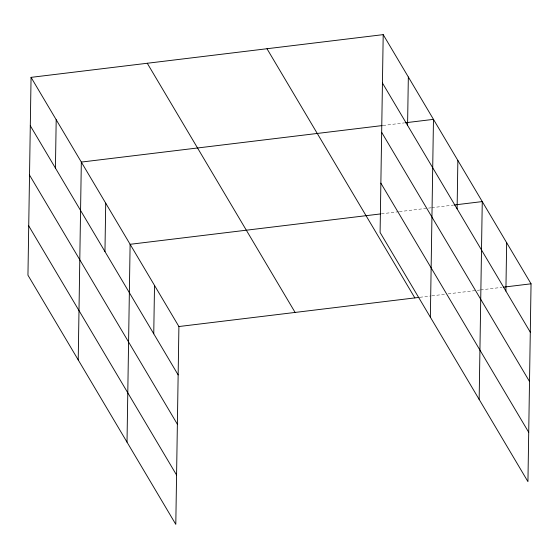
<?xml version="1.0" encoding="UTF-8"?>
<svg xmlns="http://www.w3.org/2000/svg" width="559" height="559" viewBox="0 0 559 559"><rect width="100%" height="100%" fill="white"/><g stroke="black" fill="none" stroke-linecap="round" stroke-linejoin="round"><path stroke-width="0.42" stroke-dasharray="2.79 2.1" d="M383.055 125.475L404.416 122.882M381.434 213.817L398.525 211.742M399.378 211.637L430.989 207.801M431.848 207.696L453.209 205.111M419.97 297.283L431.08 295.942M431.932 295.837L444.747 294.279M448.164 293.866L479.783 290.03M480.635 289.925L501.996 287.333"/><path stroke-width="0.84" d="M31.059 77.359L27.95 275.189L175.799 524.363L178.908 326.533L31.059 77.359L383.201 34.637L531.05 283.811L527.941 481.641L380.092 232.467L383.201 34.637M55.432 168.098L56.193 119.717M78.218 359.905L81.328 162.082L382.202 125.579M104.959 251.571L105.721 203.19M127.012 442.134L130.114 244.304L380.581 213.922M153.753 333.8L154.515 285.418M407.574 125.377L408.336 77.002M430.36 317.184L433.47 119.36L405.275 122.777M457.108 208.849L457.863 160.468M479.154 399.412L482.263 201.582L454.062 205.006M505.895 291.078L506.657 242.697M178.908 326.533L419.117 297.388M503.708 287.13L531.05 283.811M382.44 83.018L530.288 332.186M381.664 132.336L529.513 381.511M380.868 183.149L528.716 432.324M266.992 48.738L414.841 297.905M147.269 63.265L295.117 312.432M30.298 125.74L178.146 374.907M29.522 175.058L177.371 424.225M28.726 225.871L176.574 475.038"/></g></svg>
